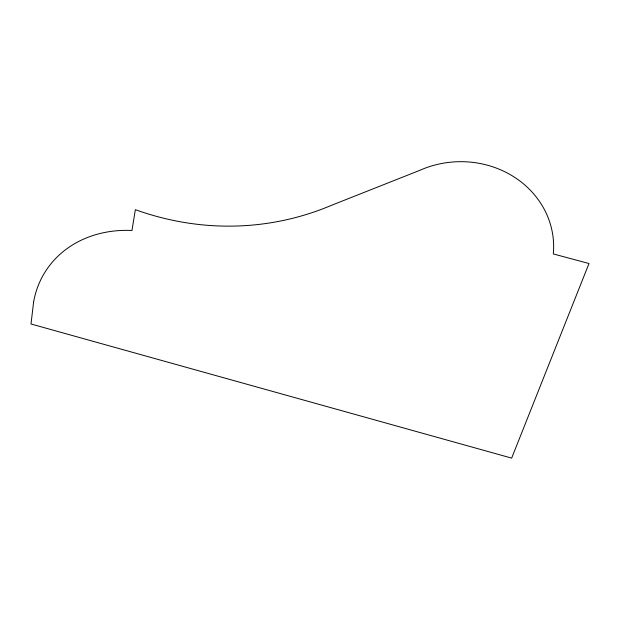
<?xml version="1.0" encoding="UTF-8"?>
<svg xmlns="http://www.w3.org/2000/svg" width="620" height="620" viewBox="0 0 620 620"><rect width="100%" height="100%" fill="white"/><g stroke="black" fill="none" stroke-linecap="round" stroke-linejoin="round"><path stroke-width="0.93" d="M33.581 302.219L31 323.989L511.655 458.118L589 263.523L553.311 253.944A93.566 85.669 -2.7 0 0 513.275 176.46A93.566 85.669 -2.7 0 0 419.678 170.392L331.452 205.336A319.85 289.974 75.9 0 1 135.362 209.669L131.967 230.477A114.343 96.875 30.6 0 0 33.581 302.219"/></g></svg>
